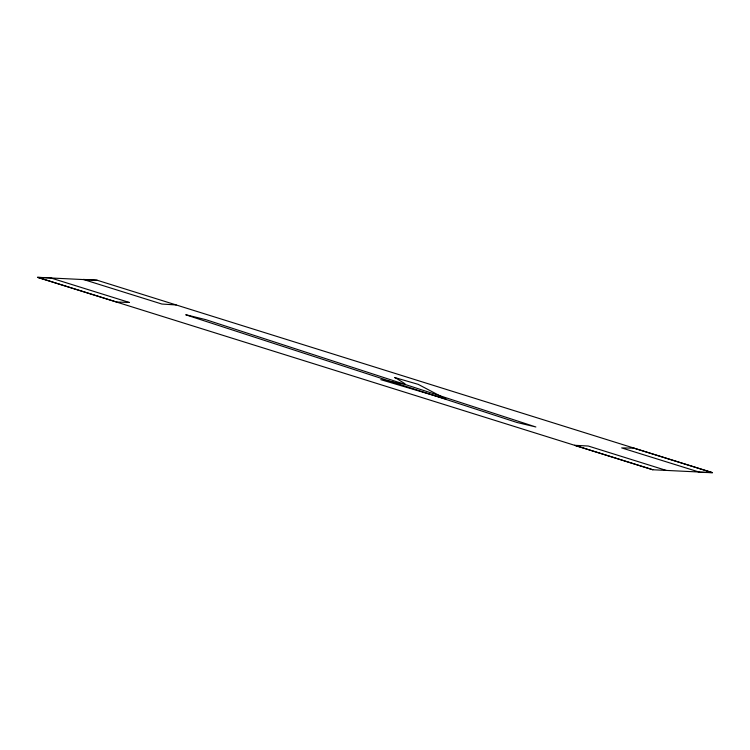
<?xml version="1.0" encoding="UTF-8"?>
<svg xmlns="http://www.w3.org/2000/svg" width="750" height="750" viewBox="0 0 750 750"><rect width="100%" height="100%" fill="white"/><g stroke="black" fill="none" stroke-linecap="round" stroke-linejoin="round"><path stroke-width="1.12" d="M97.162 280.238L37.5 277.341L652.837 469.762L712.5 472.659L97.162 280.238L83.203 279.413L161.888 304.041L176.175 304.95M666.234 470.4L588.272 446.025L574.519 445.294L652.837 469.762M396.6 378.516L404.972 383.738L399.872 383.409L380.756 379.65L446.166 399.122L418.172 384.337L394.519 377.494L396.6 378.516M633.806 448.144L621.675 447.909L700.022 472.331L712.5 472.659L633.806 448.144M129.319 302.456L116.606 302.025L37.5 277.341L50.475 277.856L129.319 302.456M186.291 314.831L185.775 314.812L516.9 422.456L535.866 426.975L205.856 319.678L186.291 314.831"/></g></svg>
